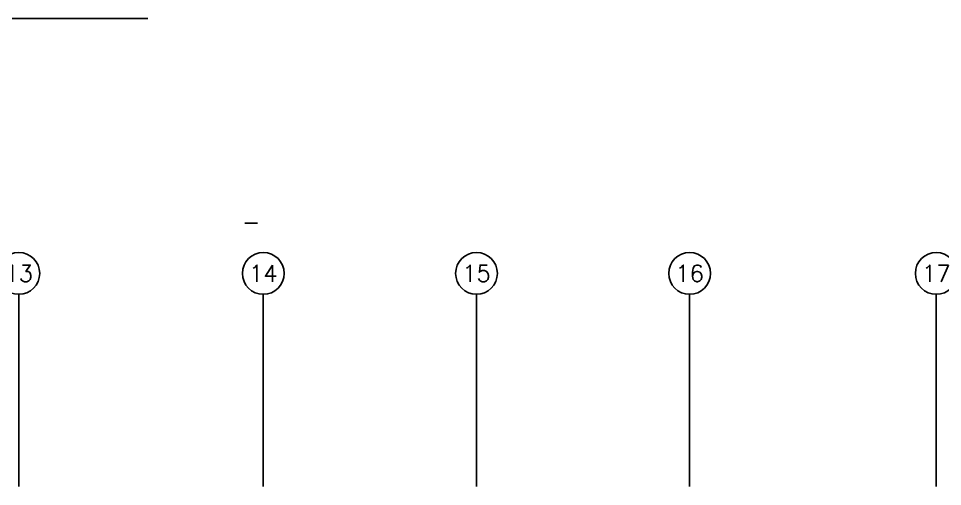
# Model space of a CAD drawing. Header units: millimetres. Extents: x -3 to 53, y -269 to 39.
# Drawn here: x 27 to 38.05, y -2.29 to 3.31 of the extents above; entities that cross this region are included whole.
import ezdxf
from ezdxf.enums import TextEntityAlignment as Align

# ---------------------------------------------------------------- set-up
doc = ezdxf.new("R2010")
doc.units = ezdxf.units.MM
doc.header["$LTSCALE"] = 15
doc.linetypes.add('PHANTOM', pattern=[63.5, 31.75, -6.35, 6.35, -6.35, 6.35, -6.35])
doc.linetypes.add('PHANTOM2', pattern=[1.25, 0.625, -0.125, 0.125, -0.125, 0.125, -0.125])
doc.layers.get('0').update_dxf_attribs({"color": 250})
doc.layers.add('A-EJES', color=251, linetype='PHANTOM')
doc.layers.add('L13 Texto Grande', color=150, linetype='Continuous')
doc.layers.add('A-MUROS', color=252, linetype='Continuous', lineweight=30)
doc.styles.add('ROMANS', font='romans.shx', dxfattribs={"width": 0.8})

# ---------------------------------------------------------------- blocks, each defined once
blk = doc.blocks.new('Ejes_Torre G')
at = {"layer": 'A-EJES', "linetype": 'PHANTOM2', "ltscale": 0.5}
for points in [[(27, 16.65), (27, 14.35)], [(29.925, 16.65), (29.925, 14.35)], [(32.475, 16.65), (32.475, 14.35)], [(35.025, 16.65), (35.025, 14.35)], [(37.975, 16.65), (37.975, 14.35)]]:
    blk.add_lwpolyline(points, dxfattribs=at)
at = {"layer": 'A-EJES', "linetype": 'Continuous'}
for centre in [(27, 16.9), (29.925, 16.9), (32.475, 16.9), (35.025, 16.9), (37.975, 16.9)]:
    blk.add_circle(centre, 0.25, dxfattribs=at)
at = {"layer": 'A-EJES', "linetype": 'Continuous', "style": 'ROMANS'}
for s, p in [('13', (27, 16.9)), ('14', (29.925, 16.9)), ('15', (32.475, 16.9)), ('16', (35.025, 16.9)), ('17', (37.975, 16.9))]:
    blk.add_text(s, height=0.2, dxfattribs=at).set_placement(p, align=Align.MIDDLE_CENTER)

msp = doc.modelspace()

# ---------------------------------------------------------------- linework, layer by layer
msp.add_line((29.8545, 0.858), (29.7045, 0.858))
at = {"layer": 'L13 Texto Grande'}
msp.add_lwpolyline([(21.7588, 3.3091), (28.5451, 3.3091)], dxfattribs=at)

# ---------------------------------------------------------------- block references
at = {"layer": 'A-MUROS'}
msp.add_blockref('Ejes_Torre G', (0, -16.642), dxfattribs=at)

doc.saveas('drawing.dxf')
